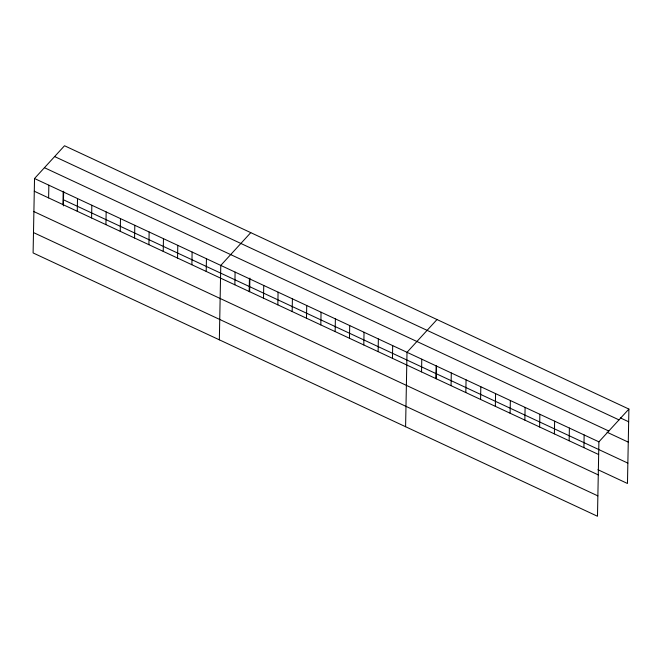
<?xml version="1.0" encoding="UTF-8"?>
<svg xmlns="http://www.w3.org/2000/svg" width="662" height="662" viewBox="0 0 662 662"><rect width="100%" height="100%" fill="white"/><g stroke="black" fill="none" stroke-linecap="round" stroke-linejoin="round"><path stroke-width="0.99" d="M34.532 178.517L33.1 252.934L597.48 516.252L598.903 441.835L628.9 409.066L64.52 145.748L34.532 178.517L598.903 441.835M48.616 197.897L48.856 185.203M62.94 204.583L63.18 191.889M63.37 205.907L63.651 191.21M77.264 211.269L77.512 198.567M91.588 217.955L91.836 205.253M105.92 224.641L106.16 211.939M120.244 231.319L120.484 218.625M134.568 238.006L134.816 225.303M148.9 244.692L149.14 231.99M163.224 251.378L163.464 238.676M177.548 258.056L177.797 245.362M191.881 264.742L192.121 252.04M206.205 271.428L206.445 258.726M219.345 339.829L220.777 265.412L250.766 232.643M234.853 284.792L235.101 272.099M249.185 291.479L249.425 278.776M249.632 291.785L249.897 278.106M263.509 298.165L263.749 285.463M277.833 304.851L278.081 292.149M292.165 311.529L292.405 298.835M306.489 318.215L306.729 305.513M320.813 324.901L321.062 312.199M335.146 331.588L335.386 318.885M349.47 338.265L349.71 325.572M363.794 344.952L364.042 332.258M378.118 351.638L378.366 338.936M392.45 358.324L392.69 345.622M405.591 426.725L407.014 352.308L437.011 319.539M421.537 371.895L421.777 359.193M435.877 378.681L436.117 365.954M436.299 378.78L436.539 366.078M451.054 385.665L451.302 372.963M465.816 392.549L466.065 379.856M480.579 399.443L480.819 386.74M495.342 406.327L495.581 393.625M510.096 413.212L510.344 400.51M524.858 420.097L525.107 407.403M539.621 426.99L539.861 414.288M554.384 433.875L554.624 421.173M569.138 440.76L569.386 428.057M583.901 447.644L584.149 434.951M628.9 409.066L627.468 483.483L597.952 469.706M620.352 417.887L628.66 421.768M54.623 156.563L619.003 419.882M44.428 167.701L608.808 431.02M607.046 432.228L628.263 442.133M63.486 199.8L627.866 463.119M34.283 191.219L598.663 454.537M33.894 211.583L598.274 474.902M33.489 232.569L597.869 495.888"/></g></svg>
